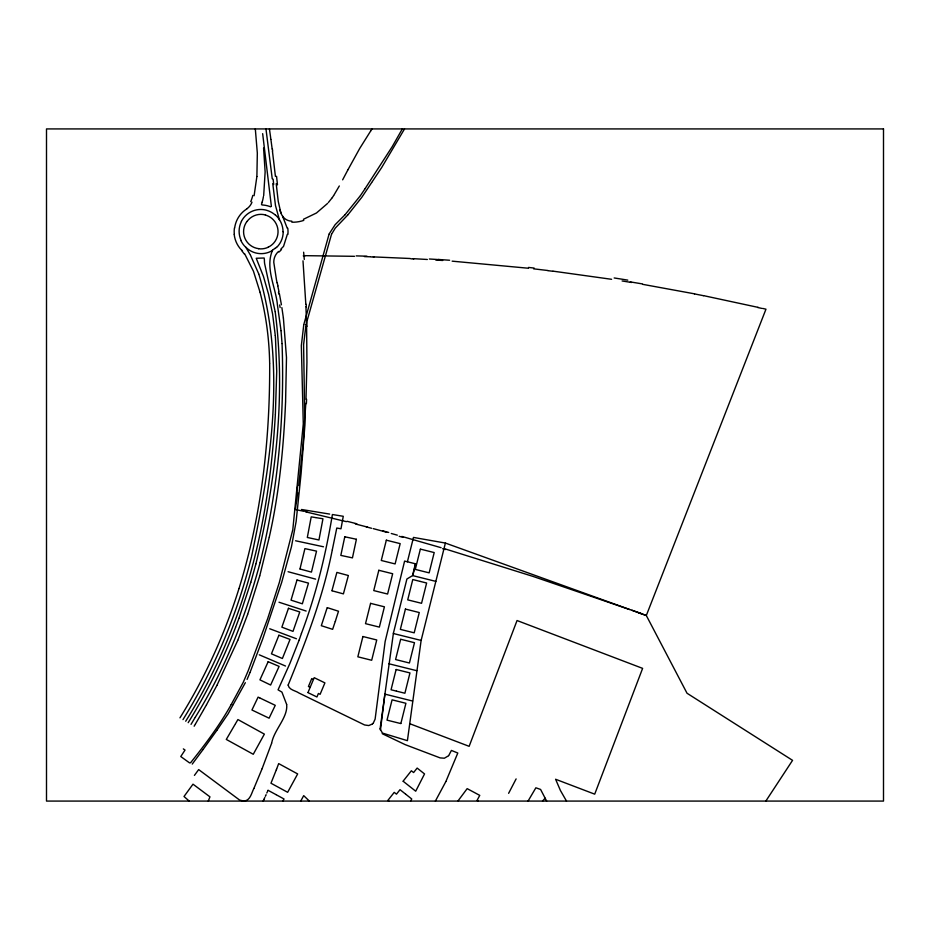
<?xml version="1.0" encoding="UTF-8"?>
<svg xmlns="http://www.w3.org/2000/svg" width="930" height="930" viewBox="0 0 930 930"><rect width="100%" height="100%" fill="white"/><g stroke="black" fill="none" stroke-linecap="round" stroke-linejoin="round"><path stroke-width="1.4" d="M269.677 363.491C270.014 439.425 261.597 515.871 238.987 588.562M380.149 728.713L380.138 729.678M285.58 401.795L286.487 357.504L283.394 318.06M305.993 399.319L306.935 362.212L306.609 325.977M285.568 402.132C283.604 447.435 279.279 492.784 269.281 537.075M305.819 403.341L303.087 444.401L298.704 485.46M275.361 414.327L276.733 371.186L275.454 337.392M275.338 414.699C272.351 466.755 265.317 518.754 251.565 569.125M256.889 176.421L257.331 153.09L255.32 128.921M256.878 176.549L254.111 195.73M287.312 234.418L283.534 246.38L280.93 249.019M263.678 195.719L265.131 171.992L263.585 148.01M306.005 324.698L303.599 344.67L304.854 425.847L301.111 473.382L296.147 521.393L291.45 546.782L281.662 582.459L262.667 639.073L250.089 672.309M234.441 227.931L234.302 229.152A26.586 26.552 57 0 0 234.29 234.023L234.337 234.372M407.398 561.801L413.478 537.424L445.389 543.062L421.127 640.433L407.41 740.675L382.416 733.073L380.661 729.806M297.751 492.714L295.356 509.489L299.39 510.396A48.732 1.453 12.7 0 1 302.971 511.07M380.161 728.388L393.425 633.109M303.773 324.709L301.343 345.623L303.285 423.906L292.799 529.693L279.337 582.459L267.654 618.683L248.159 670.821L243.265 682.283L231.21 704.533M332.266 550.037C323.175 596.618 305.854 641.572 288.149 685.061M332.324 549.758L336.788 528.019L340.973 528.798L343.275 516.29L332.394 514.523C325.709 555.001 315.933 595.049 301.425 633.47M344.774 536.831L340.822 555.396L352.447 557.872L356.411 539.26M260.109 562.615C277.907 491.273 284.731 417.221 282.057 343.833M269.212 537.377L259.772 575.728M415.373 563.766L412.56 575.6L406.91 578.995L393.437 633.039M299.972 569.009L304.912 548.619L316.537 551.13L311.457 572.101L300.076 569.032M251.588 556.419C271.002 464.64 286.3 365.909 258.866 274.222M420.325 549.258L415.303 569.404L429.149 572.857L434.205 552.56L420.372 549.107M400.598 639.445L395.587 659.544L409.421 662.997L414.489 642.7L400.644 639.247M396.122 669.484L391.053 689.781L396.296 691.083M400.923 723.284L405.91 703.289L392.076 699.837L387.008 720.134L400.853 723.587M303.843 324.396L329.069 234.186M255.948 563.789C275.699 481.845 285.998 395.924 275.222 311.934M255.866 564.092L250.844 582.192M251.46 556.942C237.324 614.312 214.144 669.414 182.978 719.611M331.929 590.771L336.881 572.415L347.913 575.391M348.366 575.507L343.402 593.875L332.219 590.852M251.519 569.3C237.092 622.775 214.97 674.18 185.709 721.227M259.714 575.961L247.74 614.137M306.086 324.372L331.487 234.383M260.04 562.848C245.59 616.904 224.862 669.67 195.265 717.286M250.798 582.331L239.068 618.032M327.162 607.697L321.315 625.704L332.638 629.331L335.312 621.298M238.952 588.644C224.862 633.969 205.042 677.528 179.967 717.844M262.283 202.159L261.458 204.286M299.181 639.968L301.413 633.528M247.647 614.393L237.848 640.165M238.975 618.264L235.592 627.297M271.583 743.372L262.12 768.645M276.687 768.878L278.675 763.6L297.658 773.934L287.649 792.302L270.967 783.223L276.257 769.982M276.629 769.017L276.315 769.842M299.135 640.107L289.869 663.543L278.058 689.827L281.93 692.118L286.626 704.37M271.688 743.093C273.955 729.911 288.114 717.448 286.661 704.475M235.534 627.459C222.77 660.591 206.89 692.513 188.174 722.68M765.832 801.079L792.558 760.345L687.026 693.245L646.315 615.509L765.971 309.19L762.612 308.411M208.285 801.079L209.948 796.847L192.998 784.176L184.012 796.499L189.209 801.079M262.016 768.924L253.96 788.28M272.444 250.437C264.969 268.247 275.733 287.01 277.431 304.889M251.984 202.17L251.728 202.798A14.276 14.183 -12 0 1 247.124 208.599M237.743 640.386L216.957 685.317M307.993 692.501L314.2 677.679L324.907 682.887L320.118 694.303L318.409 693.478L316.932 696.989L307.993 692.641M247.089 679.412L249.996 672.529M267.991 790.268L267.631 791.093M267.27 791.918L266.794 793.023M266.073 794.673L265.806 795.278M265.62 795.685L265.364 796.278M253.878 788.466C251.565 792.79 250.461 800.242 244.392 800.997M264.818 797.487L264.19 798.882M264.015 799.277L263.748 799.881M263.562 800.277L263.202 801.079M445.935 781.409L457.804 753.021L451.422 750.429L448.713 755.567M445.877 781.537L435.38 801.079M331.592 234.174L335.3 228.059L347.715 215.051M410.793 800.823L411.734 798.986L405.852 794.313M508.617 793.325L516.115 778.91M216.923 685.387L206.553 704.649M342.647 179.827L347.774 170.097M347.936 169.795L359.689 148.498L370.57 131.153M203.345 710.311L195.451 723.993M329.174 233.883L335.091 224.734L344.925 214.865M282.894 801.044L284.022 798.986L276.257 794.766M300.774 801.009L303.703 795.638L309.248 800.974M233.07 704.789L228.199 713.694L216.853 730.352M245.346 682.69L233.209 704.533M339.322 185.965L333.777 195.37M231.152 704.638C219.666 725.237 205.391 744.186 190.708 762.588M206.472 704.777L203.496 710.02M195.277 724.296L194.149 726.202M402.318 128.921L392.239 146.626L365.002 188.778M235.395 723.865L226.292 739.431L253.262 754.277L264.364 734.119L237.917 719.553L235.581 723.552M528.054 801.079L535.866 787.803L540.586 789.442L546.642 801.079M404.527 128.921L381.649 167.586L371.849 182.268M191.034 724.354L195.102 717.553M333.603 195.637L332.231 197.695M371.651 182.571L361.851 197.241L347.89 214.842M370.64 131.049L372.07 128.921M360.515 195.486L364.827 189.046M203.112 749.464L216.771 730.48M360.398 195.66L344.972 214.818M194.417 775.388L198.671 769.598L239.661 800.091L243.788 801.056M202.914 749.731L192.243 764.076M331.998 197.997L328.43 202.438M458.095 800.8L467.162 788.64L479.752 795.371L477.067 800.393L478.334 801.079M403.097 781.2L411.362 770.772L413.606 772.539L417.151 768.075L424.533 773.934L415.71 791.209L403.26 781.34M373.255 723.145L375.116 719.146L385.136 641.537L404.597 561.081L415.71 563.859L412.781 575.635L435.833 581.378M327.627 203.379L316.467 212.993L303.424 219.306M542.516 801.079L545.143 798.207M448.551 755.765L444.354 758.217L440.123 757.892L405.154 744.628L382.276 733.724M373.023 723.377L372.419 723.935M276.477 247.31L275.141 248.519M247.159 208.645L246.345 209.215A26.377 25.935 -78.5 0 0 234.651 227.955M372.233 724.086L368.768 725.551L364.595 724.97L299.03 693.048C295.612 690.548 289.079 690.141 288.161 685.119M190.452 762.658L189.557 762.902L180.769 756.532L185.035 750.057L183.338 748.894M304.354 255.657L354.539 256.32M291.869 221.177L291.404 221.154A11.427 11.404 78 0 1 283.243 217.085L281.906 215.121A14.252 14.241 82.2 0 1 280.848 212.807L278.233 201.357L276.21 183.663M364.467 256.599L370.349 256.785M373.325 256.889L410.27 258.505M413.28 258.668L427.347 259.482M435.81 260.016L442.703 260.481M452.143 261.156L528.473 268.247M533.588 268.828L547.979 270.525M553.059 271.153L611.58 279.302M622.112 280.953L631.575 282.488M301.483 509.489L329.65 514.081M315.781 517.603L311.213 516.859L307.319 537.47L318.944 539.97L322.954 518.777L316.06 517.65M642.618 284.324L694.536 293.834M703.661 295.659L758.241 307.4M344.983 536.831L356.202 539.214M295.577 540.772L307.784 543.399M308.097 543.469L323.466 546.782M305.54 511.802L346.413 521.672M419.93 581.343L412.781 579.553L407.724 599.862L421.557 603.303L426.626 583.005L420.221 581.413M393.448 633.539L421.127 640.433M388.914 663.764L416.779 670.704M396.285 669.53L409.956 672.925L404.899 693.234L396.471 691.13M412.548 701.022L384.869 694.117L380.533 729.573M355.376 523.95L367.49 527.101M373.197 528.612L386.822 532.274M288.068 571.718L315.619 579.134M391.286 533.495L397.319 535.157M401.841 536.424L441.111 547.7M444.145 548.595L533.146 576.461L629.517 609.487M327.418 607.685L338.508 611.242L335.893 619.485A27.191 1.163 -72.1 0 1 335.346 621.484M279.012 602.233L306.144 611.045M638.259 612.614L645.932 615.369M445.389 543.062L646.315 615.509M269.735 628.761L296.449 638.771M409.688 723.68L469.139 746.325L517.045 620.531L642.618 668.368L594.712 794.162L555.605 779.259L560.43 790.5L566.498 801.079M259.284 654.825L285.522 666.031M259.737 697.907L258.098 697.128L251.937 709.997L269.096 718.192L275.257 705.335L259.993 698.035M313.457 679.435L311.748 678.598L308.435 686.503L310.155 687.34M268.27 790.419L276.012 794.627M388.833 801.079L387.845 800.439L394.227 792.372L396.471 794.15L400.016 789.675L405.608 794.115M250.449 255.169L245.834 247.229M241.602 249.984L242.451 250.914M282.581 216.202L287.277 228.303M244.59 253.669L253.448 271.211L260.005 292.055M250.577 255.436L258.749 273.92M280.86 212.807L280.349 211.238M279.453 219.887L275.478 205.542L272.769 183.663M280.267 210.982L279.895 209.669M260.063 292.311C266.108 315.421 269.223 339.287 269.665 363.153M277.082 282.848L276.908 282.081A110.612 32.399 76.7 0 0 276.454 279.791L273.769 262.248A14.264 14.241 -9.5 0 1 278.547 251.437M277.756 285.882L279.035 291.915M279.43 293.915L281.418 304.796M275.164 311.655L264.655 263.76A20.89 20.879 56.5 0 1 264.411 259.993L264.155 258.005L256.238 258.261L263.469 276.489L268.561 294.31L272.606 314.038L275.28 335.498M277.477 305.203L281.011 330.627M281.871 307.621L283.371 317.932M271.374 206.332L262.655 133.653M269.433 128.921L270.584 137.129A64.089 2.755 82.1 0 1 270.804 139.361M265.968 128.921L272.246 178.839M270.897 139.43L272.176 149.067M272.432 151.079L275.431 176.433M275.292 335.614L275.431 337.16M302.994 260.819L305.831 304.273M281.034 330.952L282.046 343.542M305.947 306.691L306.516 322.768M263.376 196.649A28.435 28.167 -83 0 1 262.12 202.112M242.114 251.228A27.493 25.959 59.4 0 1 244.206 253.948M241.521 250.065A26.528 26.47 -28.3 0 1 234.197 234.383M252.809 195.405A45.744 42.652 -72.6 0 1 250.751 201.647M272.478 250.484A21.727 21.669 -66.9 0 1 246.101 247.519M272.362 148.858A80.875 4.848 82.8 0 1 272.63 150.962M276.547 176.293A92.616 7.196 83.7 0 1 277.466 184.861M287.777 228.234A26.191 26.063 -25.6 0 1 287.893 234.395M281.499 249.496A24.703 23.692 -43.9 0 1 279.035 251.995M277.233 282.825A109.159 31.341 76.7 0 1 277.907 285.87M278.489 292.16A79.004 15.926 79.1 0 1 278.872 294.089M279.697 304.959A88.245 18.6 80.3 0 1 280.116 307.539M273.129 179.141A99.498 7.8 83.7 0 1 273.699 184.547M303.796 220.375A33.073 33.003 54.5 0 1 291.834 222.2M283.185 231.698A21.495 21.378 -43.4 0 1 276.605 247.45M275.396 214.946A22.552 22.541 10.7 0 1 283.046 231.698M274.978 248.31A21.553 21.018 -44.7 0 1 272.316 250.217M241.405 221.34A21.739 21.681 -59 0 1 265.434 209.971L266.898 210.378A22.587 22.576 0 0 1 275.059 214.83M245.787 247.287A21.762 21.727 -73.2 0 1 241.056 240.847M241.254 240.742A21.832 21.681 74.3 0 1 241.416 221.491M268.166 247.217A17.217 17.217 0 0 0 275.013 241.405L275.42 240.777A17.228 17.205 -9.4 0 0 275.024 221.898L274.769 221.526A17.228 17.205 -2.4 0 0 266.875 215.516A17.193 17.159 2.9 0 0 265.445 215.051M268.177 247.252A17.182 17.17 22.1 0 1 258.68 248.763M258.691 248.659A17.205 17.147 -8.2 0 1 246.938 221.468M246.996 221.514A17.159 17.031 -67.7 0 1 265.457 214.981M261.876 204.949A26.61 26.598 23.4 0 1 270.723 206.844M297.623 486.227A75.853 4.731 -82.5 0 1 296.844 492.249M306.586 399.354A103.451 10.788 -87.6 0 1 306.389 403.62M306.877 323.059A111.821 11.509 87.8 0 1 306.958 326.384M306.202 304.354A87.978 7.405 87.3 0 1 306.319 306.9M303.633 252.216A60.369 4.766 85.4 0 1 304.284 259.447M303.25 255.843A82.352 3.046 0.3 0 1 304.959 255.843M631.912 610.196A81.189 1.325 19.3 0 1 641.444 613.614M442.61 548.723A132.885 5.313 16.8 0 1 445.377 549.537M399.191 536.308A95.581 3.116 15.8 0 1 402.992 537.366M382.916 530.902A48.383 1.232 15.6 0 1 388.705 532.46M366.304 526.892A53.522 0.988 14.5 0 1 371.547 528.275M347.088 521.3A116.087 6.65 14 0 1 356.806 523.776M303.401 510.884A69.657 3.081 12.7 0 1 306.749 511.651M356.19 255.89A104.114 5.429 1 0 1 366.966 256.203M371.093 256.913A73.121 2.313 2.4 0 1 373.953 257.017M410.886 258.807A135.734 8.475 3.6 0 1 413.803 258.97M429.346 258.993A84.828 4.011 3.1 0 1 439.227 259.633M438.332 259.47A85.141 4.115 4.7 0 1 449.609 260.249M528.496 267.433A128.038 8.916 6.4 0 1 534.134 268.072M548.026 270.677A81.247 3.127 7 0 1 552.885 271.269M614.172 277.965A107.043 7.289 8.4 0 1 627.797 280.139M630.284 281.906A94.29 4.697 9.9 0 1 642.223 283.894M694.501 293.915A112.146 5.999 11.1 0 1 703.51 295.705M757.625 307.458A74.354 2.395 12.7 0 1 761.693 308.388M370.582 603.361L365.513 623.658L379.359 627.111L384.416 606.813L370.582 603.361M378.824 570.288L373.755 590.585L387.601 594.038L392.669 573.729L378.824 570.288M386.334 540.179L381.277 560.476L395.111 563.929L400.179 543.632L386.334 540.179M362.909 636.515L357.841 656.812L371.686 660.265L376.743 639.968L362.909 636.515M405.422 609.08L400.353 629.378L414.199 632.83L419.267 612.533L405.422 609.08M296.995 580.029L291.032 600.141L302.343 603.803L308.481 583.122L296.995 580.029M288.463 608.301L281.871 627.169L292.997 631.377L299.774 611.975L288.463 608.301M278.907 635.248L271.455 653.825L282.394 658.498L290.044 639.422L278.907 635.248M268.154 661.718L259.935 679.842L270.63 685.038L279.093 666.392L268.154 661.718M883.5 128.921L46.5 128.921L46.5 801.079L883.5 801.079L883.5 128.921"/></g></svg>
